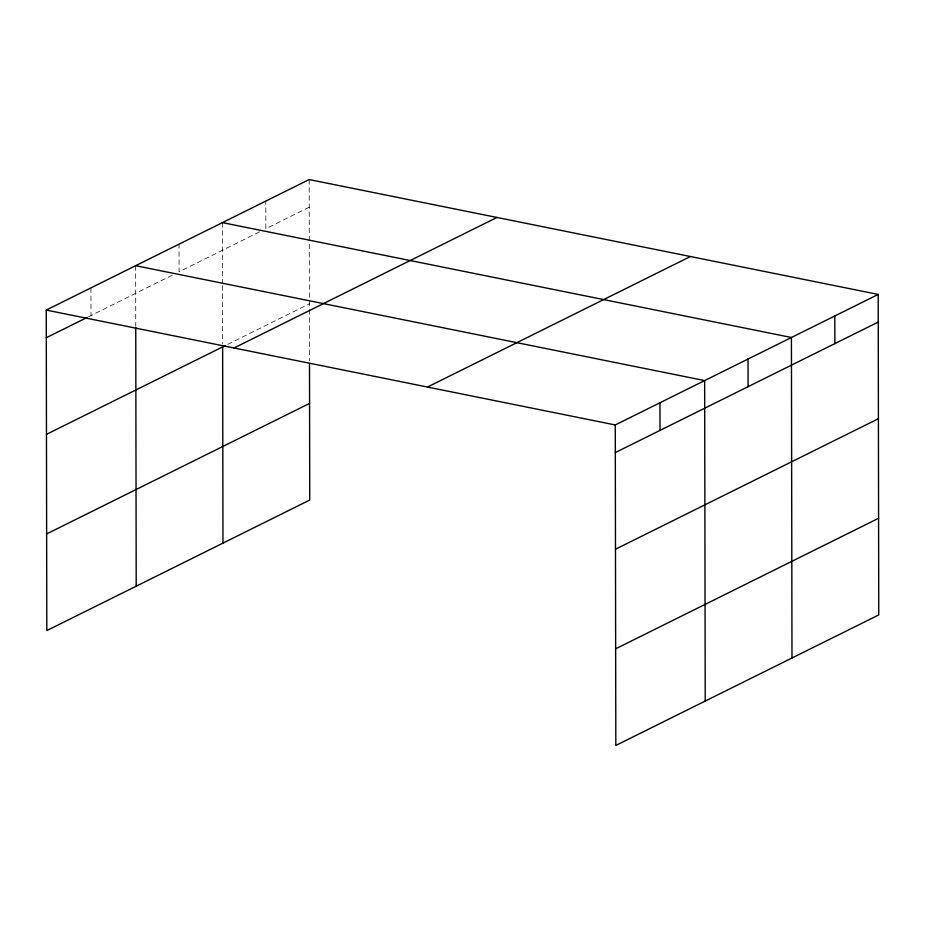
<?xml version="1.0" encoding="UTF-8"?>
<svg xmlns="http://www.w3.org/2000/svg" width="925" height="925" viewBox="0 0 925 925"><rect width="100%" height="100%" fill="white"/><g stroke="black" fill="none" stroke-linecap="round" stroke-linejoin="round"><path stroke-width="0.69" stroke-dasharray="4.62 3.47" d="M88.442 316.801L172.698 274.968M259.463 231.898L179.08 271.8L179.034 244.165M309.228 207.188L265.845 228.729L265.799 201.083M227.735 344.377L309.401 303.828M309.181 179.554L309.401 308.106M309.413 309.528L309.493 360.727M222.416 222.624L222.52 284.368M222.52 285.79L222.624 344.065M135.651 265.695L135.755 326.028M90.951 287.883L90.997 315.529"/><path stroke-width="1.39" d="M309.505 363.571L309.736 500.043L46.805 630.572L46.25 310.072L309.181 179.554L878.195 294.428L878.75 614.928L615.819 745.446L615.264 424.957L878.195 294.428M46.296 337.717L87.17 317.425M46.47 434.357L225.18 345.638M234.025 347.985L496.956 217.456M46.643 533.933L309.574 403.404M427.489 387.043L690.42 256.514M615.31 452.591L878.241 322.062M615.472 549.23L878.403 418.713M615.645 648.807L878.577 518.278M222.416 222.624L791.418 337.498L791.985 657.999M135.651 265.695L704.653 380.58L705.22 701.069M46.25 310.072L615.264 424.957M834.812 315.968L834.859 343.603M748.036 359.039L748.082 386.673M659.953 402.768L660.011 430.403M222.636 346.91L222.971 543.125M135.755 327.45L136.206 586.196"/></g></svg>
